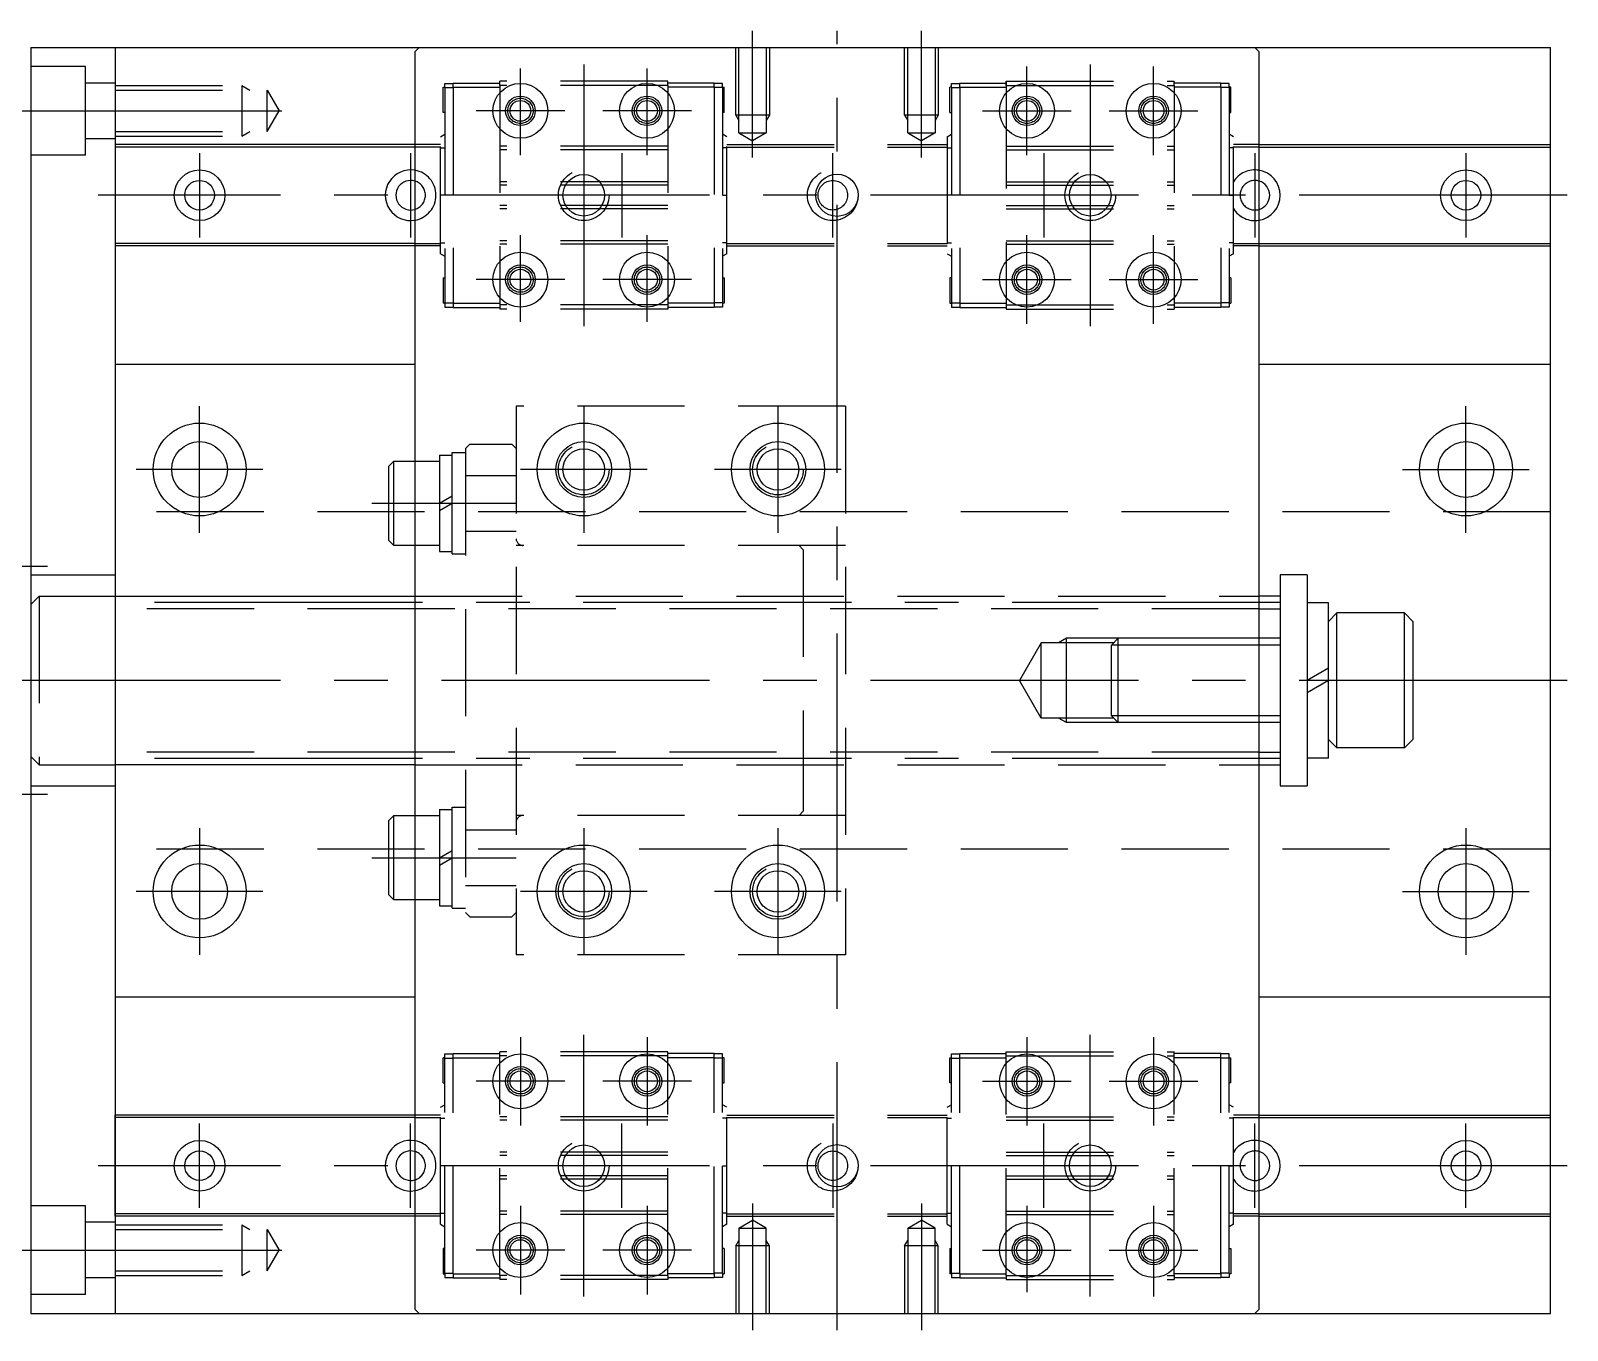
# Model space of a CAD drawing. Extents: x -77 to 457, y -54 to 311.
# Drawn here: x 274.9 to 456.9, y 156.6 to 310.6 of the extents above; entities that cross this region are included whole.
import ezdxf

# ---------------------------------------------------------------- set-up
doc = ezdxf.new("R2010")
doc.units = 0
doc.linetypes.add('CENTER', pattern=[50.8, 31.75, -6.35, 6.35, -6.35])
doc.linetypes.add('DASHED', pattern=[19.05, 12.7, -6.35])
doc.layers.get('0').update_dxf_attribs({"linetype": 'CONTINUOUS'})
doc.layers.add('CENTER', color=1, linetype='CENTER')

msp = doc.modelspace()

# ---------------------------------------------------------------- linework, layer by layer
at = {"color": 7, "linetype": 'CONTINUOUS'}
for p, q in [((274.89, 308.56), (274.89, 158.56)), ((274.89, 308.56), (454.89, 308.56)), ((284.89, 308.56), (284.89, 158.56)), ((320.39, 308.06), (320.89, 308.56)), ((320.39, 308.06), (320.39, 159.06)), ((420.39, 308.06), (419.89, 308.56)), ((420.39, 159.06), (420.39, 308.06)), ((454.89, 158.56), (454.89, 308.56)), ((320.39, 297.06), (284.89, 297.06)), ((284.89, 297.06), (284.89, 285.06)), ((320.39, 296.76), (284.89, 296.76)), ((420.39, 297.06), (454.89, 297.06)), ((420.39, 296.76), (454.89, 296.76)), ((320.39, 285.36), (284.89, 285.36)), ((320.39, 285.06), (284.89, 285.06)), ((420.39, 285.36), (454.89, 285.36)), ((420.39, 285.06), (454.89, 285.06)), ((284.89, 271.06), (320.39, 271.06)), ((420.39, 271.06), (454.89, 271.06)), ((317.29, 258.96), (317.89, 259.56)), ((317.29, 250.16), (317.29, 258.96)), ((317.89, 249.56), (317.89, 259.56)), ((317.89, 259.56), (320.39, 259.56)), ((317.89, 249.56), (317.29, 250.16)), ((320.39, 249.56), (317.89, 249.56)), ((422.89, 246.06), (422.89, 221.06)), ((426.09, 246.06), (422.89, 246.06)), ((426.09, 246.06), (426.09, 221.06)), ((284.89, 243.56), (320.39, 243.56)), ((422.89, 243.56), (420.39, 243.56)), ((422.89, 243.56), (422.89, 223.56)), ((426.09, 242.76), (426.09, 224.36)), ((428.59, 242.76), (426.09, 242.76)), ((428.59, 224.36), (428.59, 242.76)), ((429.59, 241.56), (428.59, 240.56)), ((437.59, 241.56), (429.59, 241.56)), ((429.59, 225.56), (429.59, 241.56)), ((437.59, 225.56), (437.59, 241.56)), ((437.59, 241.56), (438.59, 240.56)), ((438.59, 240.56), (438.59, 226.56)), ((428.59, 235), (426.09, 233.56)), ((428.59, 233.56), (426.09, 232.11)), ((429.59, 225.56), (428.59, 226.56)), ((437.59, 225.56), (438.59, 226.56)), ((428.59, 224.36), (426.09, 224.36)), ((437.59, 225.56), (429.59, 225.56)), ((320.39, 223.56), (284.89, 223.56)), ((420.39, 223.56), (422.89, 223.56)), ((422.89, 221.06), (426.09, 221.06)), ((317.29, 216.96), (317.89, 217.56)), ((317.29, 208.16), (317.29, 216.96)), ((317.89, 207.56), (317.89, 217.56)), ((317.89, 217.56), (320.39, 217.56)), ((317.89, 207.56), (317.29, 208.16)), ((320.39, 207.56), (317.89, 207.56)), ((284.89, 196.06), (320.39, 196.06)), ((420.39, 196.06), (454.89, 196.06)), ((320.39, 182.06), (284.89, 182.06)), ((284.89, 170.06), (284.89, 182.06)), ((420.39, 182.06), (454.89, 182.06)), ((320.39, 181.76), (284.89, 181.76)), ((420.39, 181.76), (454.89, 181.76)), ((320.39, 170.36), (284.89, 170.36)), ((320.39, 170.06), (284.89, 170.06)), ((420.39, 170.36), (454.89, 170.36)), ((420.39, 170.06), (454.89, 170.06)), ((274.89, 158.56), (454.89, 158.56)), ((320.39, 159.06), (320.89, 158.56)), ((420.39, 159.06), (419.89, 158.56))]:
    msp.add_line(p, q, dxfattribs=at)
at = {"color": 3, "linetype": 'DASHED'}
for p, q in [((358.39, 300.56), (358.39, 308.56)), ((358.77, 298.46), (358.77, 308.56)), ((362.01, 308.56), (362.01, 298.46)), ((362.39, 308.56), (362.39, 300.56)), ((378.39, 300.56), (378.39, 308.56)), ((378.77, 298.46), (378.77, 308.56)), ((382.01, 308.56), (382.01, 298.46)), ((382.39, 308.56), (382.39, 300.56)), ((281.39, 306.31), (274.89, 306.31)), ((281.39, 295.81), (281.39, 306.31)), ((284.89, 304.36), (281.39, 304.36)), ((284.89, 304.06), (299.89, 304.06)), ((299.89, 304.06), (300.83, 303.51)), ((299.89, 304.06), (299.89, 298.06)), ((323.94, 303.81), (323.94, 304.31)), ((323.94, 304.31), (324.94, 304.31)), ((324.94, 304.36), (330.44, 304.36)), ((324.94, 303.86), (324.94, 304.36)), ((350.34, 304.56), (330.44, 304.56)), ((330.44, 304.06), (330.44, 304.56)), ((330.44, 304.06), (330.44, 278.06)), ((350.34, 304.06), (330.44, 304.06)), ((350.34, 304.06), (350.34, 304.56)), ((355.84, 304.36), (350.34, 304.36)), ((350.34, 304.06), (350.34, 278.06)), ((355.84, 303.86), (355.84, 304.36)), ((356.84, 304.31), (355.84, 304.31)), ((356.84, 303.81), (356.84, 304.31)), ((383.94, 304.31), (384.94, 304.31)), ((383.94, 303.81), (383.94, 304.31)), ((384.94, 304.36), (390.44, 304.36)), ((384.94, 303.86), (384.94, 304.36)), ((390.44, 304.56), (410.34, 304.56)), ((390.44, 304.56), (390.44, 278.06)), ((390.44, 304.06), (390.44, 304.56)), ((390.44, 304.06), (410.34, 304.06)), ((410.34, 304.06), (410.34, 304.56)), ((415.84, 304.36), (410.34, 304.36)), ((410.34, 304.06), (410.34, 278.06)), ((415.84, 303.86), (415.84, 304.36)), ((416.84, 304.31), (415.84, 304.31)), ((416.84, 303.81), (416.84, 304.31)), ((284.89, 303.51), (302.89, 303.51)), ((302.89, 303.51), (304.31, 301.06)), ((302.89, 298.6), (302.89, 303.51)), ((323.74, 303.86), (323.94, 303.86)), ((323.74, 300.86), (323.74, 303.86)), ((323.94, 303.81), (323.94, 278.31)), ((323.94, 303.81), (324.94, 303.81)), ((324.94, 303.86), (324.94, 278.26)), ((324.94, 303.86), (330.44, 303.86)), ((355.84, 303.86), (350.34, 303.86)), ((355.84, 303.86), (355.84, 278.26)), ((356.84, 303.81), (355.84, 303.81)), ((356.84, 303.86), (357.04, 303.86)), ((356.84, 303.81), (356.84, 278.31)), ((357.04, 300.86), (357.04, 303.86)), ((383.74, 300.86), (383.74, 303.86)), ((383.94, 303.86), (383.74, 303.86)), ((383.94, 303.81), (383.94, 278.31)), ((383.94, 303.81), (384.94, 303.81)), ((384.94, 303.86), (384.94, 278.26)), ((384.94, 303.86), (390.44, 303.86)), ((415.84, 303.86), (410.34, 303.86)), ((415.84, 303.86), (415.84, 278.26)), ((416.84, 303.81), (415.84, 303.81)), ((417.04, 303.86), (416.84, 303.86)), ((416.84, 303.81), (416.84, 278.31)), ((417.04, 300.86), (417.04, 303.86)), ((302.89, 298.6), (304.31, 301.06)), ((323.94, 300.86), (323.74, 300.86)), ((357.04, 300.86), (356.84, 300.86)), ((358.39, 300.56), (358.77, 299.9)), ((362.39, 300.56), (358.39, 300.56)), ((362.39, 300.56), (362.01, 299.9)), ((382.39, 300.56), (378.39, 300.56)), ((378.39, 300.56), (378.77, 299.9)), ((382.39, 300.56), (382.01, 299.9)), ((383.74, 300.86), (383.94, 300.86)), ((416.84, 300.86), (417.04, 300.86)), ((284.89, 298.6), (302.89, 298.6)), ((299.89, 298.06), (300.83, 298.6)), ((284.89, 297.76), (281.39, 297.76)), ((284.89, 298.06), (299.89, 298.06)), ((323.44, 297.06), (320.39, 297.06)), ((323.44, 296.76), (320.39, 296.76)), ((323.44, 297.99), (323.94, 298.29)), ((323.44, 284.13), (323.44, 297.99)), ((323.44, 296.69), (323.94, 296.69)), ((350.34, 296.86), (330.44, 296.86)), ((357.34, 297.99), (356.84, 298.29)), ((357.34, 296.69), (356.84, 296.69)), ((357.34, 284.13), (357.34, 297.99)), ((357.34, 297.06), (383.44, 297.06)), ((357.34, 296.76), (383.44, 296.76)), ((358.77, 298.46), (360.39, 297.52)), ((358.77, 298.46), (362.01, 298.46)), ((362.01, 298.46), (360.39, 297.52)), ((378.77, 298.46), (382.01, 298.46)), ((378.77, 298.46), (380.39, 297.52)), ((382.01, 298.46), (380.39, 297.52)), ((383.44, 297.99), (383.94, 298.29)), ((383.44, 297.99), (383.44, 284.13)), ((383.44, 296.69), (383.94, 296.69)), ((390.44, 296.86), (410.34, 296.86)), ((417.34, 297.99), (416.84, 298.29)), ((417.34, 296.69), (416.84, 296.69)), ((417.34, 284.13), (417.34, 297.99)), ((420.39, 297.06), (417.34, 297.06)), ((420.39, 296.76), (417.34, 296.76)), ((281.39, 295.81), (274.89, 295.81)), ((350.34, 296.46), (330.44, 296.46)), ((390.44, 296.46), (410.34, 296.46)), ((350.34, 292.66), (330.44, 292.66)), ((350.34, 292.26), (330.44, 292.26)), ((390.44, 292.66), (410.34, 292.66)), ((390.44, 292.26), (410.34, 292.26)), ((323.94, 291.06), (323.44, 291.06)), ((350.34, 289.86), (330.44, 289.86)), ((350.34, 289.46), (330.44, 289.46)), ((356.84, 291.06), (357.34, 291.06)), ((383.94, 291.06), (383.44, 291.06)), ((390.44, 289.86), (410.34, 289.86)), ((390.44, 289.46), (410.34, 289.46)), ((416.84, 291.06), (417.34, 291.06)), ((320.39, 285.36), (323.44, 285.36)), ((323.44, 285.06), (320.39, 285.06)), ((323.44, 285.43), (323.94, 285.43)), ((323.44, 284.13), (323.94, 283.83)), ((350.34, 285.66), (330.44, 285.66)), ((350.34, 285.26), (330.44, 285.26)), ((357.34, 285.43), (356.84, 285.43)), ((357.34, 284.13), (356.84, 283.83)), ((357.34, 285.36), (383.44, 285.36)), ((357.34, 285.06), (383.44, 285.06)), ((383.44, 285.43), (383.94, 285.43)), ((383.44, 284.13), (383.94, 283.83)), ((390.44, 285.66), (410.34, 285.66)), ((390.44, 285.26), (410.34, 285.26)), ((417.34, 285.43), (416.84, 285.43)), ((417.34, 284.13), (416.84, 283.83)), ((417.34, 285.36), (420.39, 285.36)), ((420.39, 285.06), (417.34, 285.06)), ((323.74, 281.26), (323.74, 278.26)), ((323.74, 281.26), (323.94, 281.26)), ((356.84, 281.26), (357.04, 281.26)), ((357.04, 281.26), (357.04, 278.26)), ((383.74, 281.26), (383.74, 278.26)), ((383.94, 281.26), (383.74, 281.26)), ((417.04, 281.26), (416.84, 281.26)), ((417.04, 281.26), (417.04, 278.26)), ((323.94, 278.26), (323.74, 278.26)), ((323.94, 278.31), (323.94, 277.81)), ((323.94, 278.31), (324.94, 278.31)), ((323.94, 277.81), (324.94, 277.81)), ((324.94, 278.26), (330.44, 278.26)), ((324.94, 278.26), (324.94, 277.76)), ((324.94, 277.76), (330.44, 277.76)), ((350.34, 278.06), (330.44, 278.06)), ((330.44, 278.06), (330.44, 277.56)), ((350.34, 277.56), (330.44, 277.56)), ((355.84, 278.26), (350.34, 278.26)), ((350.34, 278.06), (350.34, 277.56)), ((355.84, 277.76), (350.34, 277.76)), ((356.84, 278.31), (355.84, 278.31)), ((355.84, 278.26), (355.84, 277.76)), ((356.84, 277.81), (355.84, 277.81)), ((356.84, 278.31), (356.84, 277.81)), ((357.04, 278.26), (356.84, 278.26)), ((383.74, 278.26), (383.94, 278.26)), ((383.94, 278.31), (384.94, 278.31)), ((383.94, 278.31), (383.94, 277.81)), ((383.94, 277.81), (384.94, 277.81)), ((384.94, 278.26), (390.44, 278.26)), ((384.94, 278.26), (384.94, 277.76)), ((384.94, 277.76), (390.44, 277.76)), ((390.44, 278.06), (410.34, 278.06)), ((390.44, 278.06), (390.44, 277.56)), ((390.44, 277.56), (410.34, 277.56)), ((415.84, 278.26), (410.34, 278.26)), ((410.34, 278.06), (410.34, 277.56)), ((415.84, 277.76), (410.34, 277.76)), ((416.84, 278.31), (415.84, 278.31)), ((415.84, 278.26), (415.84, 277.76)), ((416.84, 277.81), (415.84, 277.81)), ((416.84, 278.31), (416.84, 277.81)), ((416.84, 278.26), (417.04, 278.26)), ((332.39, 266.06), (332.39, 201.06)), ((371.39, 266.06), (332.39, 266.06)), ((371.39, 266.06), (371.39, 201.06)), ((324.79, 248.56), (324.79, 260.56)), ((324.79, 260.56), (326.39, 260.56)), ((326.89, 261.56), (326.39, 261.06)), ((326.39, 261.06), (326.39, 206.06)), ((326.89, 261.56), (331.89, 261.56)), ((331.89, 261.56), (332.39, 261.06)), ((320.39, 259.56), (323.29, 259.56)), ((323.29, 260.26), (323.29, 248.86)), ((323.29, 260.26), (324.79, 260.26)), ((326.39, 257.86), (332.39, 257.86)), ((323.29, 254.56), (324.79, 255.42)), ((454.89, 253.56), (284.89, 253.56)), ((323.29, 253.69), (324.79, 254.56)), ((326.39, 251.26), (332.39, 251.26)), ((323.29, 249.56), (320.39, 249.56)), ((371.39, 249.56), (332.39, 249.56)), ((365.89, 249.56), (366.39, 249.06)), ((323.29, 248.86), (324.79, 248.86)), ((324.79, 248.56), (326.39, 248.56)), ((366.39, 249.06), (366.39, 218.06)), ((274.89, 246.06), (284.89, 246.06)), ((275.89, 243.56), (274.89, 242.56)), ((275.89, 243.56), (275.89, 223.56)), ((275.89, 243.56), (284.89, 243.56)), ((320.39, 243.56), (420.39, 243.56)), ((320.39, 242.06), (284.89, 242.06)), ((420.39, 242.06), (320.39, 242.06)), ((420.39, 242.06), (422.89, 242.06)), ((397.57, 238.56), (396.63, 238.01)), ((397.57, 228.56), (397.57, 238.56)), ((403.7, 238.56), (397.57, 238.56)), ((394.57, 238.01), (391.99, 233.56)), ((403.16, 238.01), (394.57, 238.01)), ((394.57, 229.1), (394.57, 238.01)), ((394.57, 229.1), (391.99, 233.56)), ((403.16, 229.1), (394.57, 229.1)), ((397.57, 228.56), (396.63, 229.1)), ((403.7, 228.56), (397.57, 228.56)), ((275.89, 223.56), (274.89, 224.56)), ((320.39, 225.06), (284.89, 225.06)), ((420.39, 225.06), (320.39, 225.06)), ((420.39, 225.06), (422.89, 225.06)), ((275.89, 223.56), (284.89, 223.56)), ((320.39, 223.56), (420.39, 223.56)), ((274.89, 221.06), (284.89, 221.06)), ((324.79, 206.56), (324.79, 218.56)), ((324.79, 218.56), (326.39, 218.56)), ((320.39, 217.56), (323.29, 217.56)), ((323.29, 218.26), (323.29, 206.86)), ((323.29, 218.26), (324.79, 218.26)), ((371.39, 217.56), (332.39, 217.56)), ((366.39, 218.06), (365.89, 217.56)), ((326.39, 215.86), (332.39, 215.86)), ((454.89, 213.56), (284.89, 213.56)), ((323.29, 212.56), (324.79, 213.42)), ((323.29, 211.69), (324.79, 212.56)), ((323.29, 207.56), (320.39, 207.56)), ((326.39, 209.26), (332.39, 209.26)), ((323.29, 206.86), (324.79, 206.86)), ((324.79, 206.56), (326.39, 206.56)), ((326.89, 205.56), (326.39, 206.06)), ((331.89, 205.56), (332.39, 206.06)), ((326.89, 205.56), (331.89, 205.56)), ((371.39, 201.06), (332.39, 201.06)), ((323.94, 188.81), (323.94, 189.31)), ((323.94, 189.31), (324.94, 189.31)), ((324.94, 189.36), (330.44, 189.36)), ((324.94, 188.86), (324.94, 189.36)), ((350.34, 189.56), (330.44, 189.56)), ((330.44, 189.06), (330.44, 189.56)), ((350.34, 189.06), (350.34, 189.56)), ((355.84, 189.36), (350.34, 189.36)), ((355.84, 188.86), (355.84, 189.36)), ((356.84, 189.31), (355.84, 189.31)), ((356.84, 188.81), (356.84, 189.31)), ((383.94, 189.31), (384.94, 189.31)), ((383.94, 188.81), (383.94, 189.31)), ((384.94, 189.36), (390.44, 189.36)), ((384.94, 188.86), (384.94, 189.36)), ((390.44, 189.56), (410.34, 189.56)), ((390.44, 189.06), (390.44, 189.56)), ((410.34, 189.06), (410.34, 189.56)), ((415.84, 189.36), (410.34, 189.36)), ((415.84, 188.86), (415.84, 189.36)), ((416.84, 189.31), (415.84, 189.31)), ((416.84, 188.81), (416.84, 189.31)), ((323.74, 185.86), (323.74, 188.86)), ((323.94, 188.86), (323.74, 188.86)), ((323.94, 163.31), (323.94, 188.81)), ((323.94, 188.81), (324.94, 188.81)), ((324.94, 163.26), (324.94, 188.86)), ((324.94, 188.86), (330.44, 188.86)), ((330.44, 163.06), (330.44, 189.06)), ((350.34, 189.06), (330.44, 189.06)), ((350.34, 163.06), (350.34, 189.06)), ((355.84, 188.86), (350.34, 188.86)), ((355.84, 163.26), (355.84, 188.86)), ((356.84, 188.81), (355.84, 188.81)), ((357.04, 188.86), (356.84, 188.86)), ((356.84, 163.31), (356.84, 188.81)), ((357.04, 185.86), (357.04, 188.86)), ((383.74, 185.86), (383.74, 188.86)), ((383.74, 188.86), (383.94, 188.86)), ((383.94, 163.31), (383.94, 188.81)), ((383.94, 188.81), (384.94, 188.81)), ((384.94, 163.26), (384.94, 188.86)), ((384.94, 188.86), (390.44, 188.86)), ((390.44, 189.06), (410.34, 189.06)), ((390.44, 163.06), (390.44, 189.06)), ((410.34, 163.06), (410.34, 189.06)), ((415.84, 188.86), (410.34, 188.86)), ((415.84, 163.26), (415.84, 188.86)), ((416.84, 188.81), (415.84, 188.81)), ((416.84, 188.86), (417.04, 188.86)), ((416.84, 163.31), (416.84, 188.81)), ((417.04, 185.86), (417.04, 188.86)), ((323.74, 185.86), (323.94, 185.86)), ((356.84, 185.86), (357.04, 185.86)), ((383.94, 185.86), (383.74, 185.86)), ((417.04, 185.86), (416.84, 185.86)), ((323.44, 182.06), (320.39, 182.06)), ((323.44, 182.99), (323.94, 183.29)), ((323.44, 169.13), (323.44, 182.99)), ((357.34, 182.99), (356.84, 183.29)), ((357.34, 169.13), (357.34, 182.99)), ((357.34, 182.06), (383.44, 182.06)), ((383.44, 182.99), (383.94, 183.29)), ((383.44, 169.13), (383.44, 182.99)), ((417.34, 182.99), (416.84, 183.29)), ((417.34, 169.13), (417.34, 182.99)), ((420.39, 182.06), (417.34, 182.06)), ((320.39, 181.76), (323.44, 181.76)), ((323.44, 181.69), (323.94, 181.69)), ((350.34, 181.86), (330.44, 181.86)), ((350.34, 181.46), (330.44, 181.46)), ((357.34, 181.69), (356.84, 181.69)), ((357.34, 181.76), (383.44, 181.76)), ((383.44, 181.69), (383.94, 181.69)), ((390.44, 181.86), (410.34, 181.86)), ((390.44, 181.46), (410.34, 181.46)), ((417.34, 181.69), (416.84, 181.69)), ((417.34, 181.76), (420.39, 181.76)), ((350.34, 177.66), (330.44, 177.66)), ((350.34, 177.26), (330.44, 177.26)), ((390.44, 177.66), (410.34, 177.66)), ((390.44, 177.26), (410.34, 177.26)), ((323.94, 176.06), (323.44, 176.06)), ((350.34, 174.86), (330.44, 174.86)), ((356.84, 176.06), (357.34, 176.06)), ((383.94, 176.06), (383.44, 176.06)), ((390.44, 174.86), (410.34, 174.86)), ((416.84, 176.06), (417.34, 176.06)), ((350.34, 174.46), (330.44, 174.46)), ((390.44, 174.46), (410.34, 174.46)), ((281.39, 171.31), (274.89, 171.31)), ((281.39, 160.81), (281.39, 171.31)), ((284.89, 169.36), (281.39, 169.36)), ((323.44, 170.36), (320.39, 170.36)), ((323.44, 170.06), (320.39, 170.06)), ((323.44, 170.43), (323.94, 170.43)), ((350.34, 170.66), (330.44, 170.66)), ((350.34, 170.26), (330.44, 170.26)), ((357.34, 170.43), (356.84, 170.43)), ((357.34, 170.36), (383.44, 170.36)), ((357.34, 170.06), (383.44, 170.06)), ((358.77, 168.66), (360.39, 169.59)), ((362.01, 168.66), (360.39, 169.59)), ((378.77, 168.66), (380.39, 169.59)), ((382.01, 168.66), (380.39, 169.59)), ((383.44, 170.43), (383.94, 170.43)), ((390.44, 170.66), (410.34, 170.66)), ((390.44, 170.26), (410.34, 170.26)), ((417.34, 170.43), (416.84, 170.43)), ((420.39, 170.36), (417.34, 170.36)), ((420.39, 170.06), (417.34, 170.06)), ((284.89, 169.06), (299.89, 169.06)), ((284.89, 168.51), (302.89, 168.51)), ((299.89, 169.06), (300.83, 168.51)), ((299.89, 169.06), (299.89, 163.06)), ((302.89, 168.51), (304.31, 166.06)), ((302.89, 163.6), (302.89, 168.51)), ((323.44, 169.13), (323.94, 168.83)), ((357.34, 169.13), (356.84, 168.83)), ((358.77, 168.66), (358.77, 158.56)), ((358.77, 168.66), (362.01, 168.66)), ((362.01, 158.56), (362.01, 168.66)), ((378.77, 168.66), (378.77, 158.56)), ((378.77, 168.66), (382.01, 168.66)), ((382.01, 158.56), (382.01, 168.66)), ((383.44, 169.13), (383.94, 168.83)), ((417.34, 169.13), (416.84, 168.83)), ((302.89, 163.6), (304.31, 166.06)), ((323.94, 166.26), (323.74, 166.26)), ((323.74, 166.26), (323.74, 163.26)), ((357.04, 166.26), (356.84, 166.26)), ((357.04, 166.26), (357.04, 163.26)), ((358.39, 166.56), (358.77, 167.21)), ((358.39, 166.56), (358.39, 158.56)), ((362.39, 166.56), (358.39, 166.56)), ((362.39, 166.56), (362.01, 167.21)), ((362.39, 158.56), (362.39, 166.56)), ((378.39, 166.56), (378.77, 167.21)), ((378.39, 166.56), (378.39, 158.56)), ((382.39, 166.56), (378.39, 166.56)), ((382.39, 166.56), (382.01, 167.21)), ((382.39, 158.56), (382.39, 166.56)), ((383.74, 166.26), (383.74, 163.26)), ((383.74, 166.26), (383.94, 166.26)), ((416.84, 166.26), (417.04, 166.26)), ((417.04, 166.26), (417.04, 163.26)), ((284.89, 162.76), (281.39, 162.76)), ((284.89, 163.6), (302.89, 163.6)), ((284.89, 163.06), (299.89, 163.06)), ((299.89, 163.06), (300.83, 163.6)), ((323.74, 163.26), (323.94, 163.26)), ((323.94, 163.31), (323.94, 162.81)), ((323.94, 163.31), (324.94, 163.31)), ((323.94, 162.81), (324.94, 162.81)), ((324.94, 163.26), (330.44, 163.26)), ((324.94, 163.26), (324.94, 162.76)), ((324.94, 162.76), (330.44, 162.76)), ((350.34, 163.06), (330.44, 163.06)), ((330.44, 163.06), (330.44, 162.56)), ((350.34, 162.56), (330.44, 162.56)), ((355.84, 163.26), (350.34, 163.26)), ((350.34, 163.06), (350.34, 162.56)), ((355.84, 162.76), (350.34, 162.76)), ((356.84, 163.31), (355.84, 163.31)), ((355.84, 163.26), (355.84, 162.76)), ((356.84, 162.81), (355.84, 162.81)), ((356.84, 163.31), (356.84, 162.81)), ((356.84, 163.26), (357.04, 163.26)), ((383.94, 163.26), (383.74, 163.26)), ((383.94, 163.31), (384.94, 163.31)), ((383.94, 163.31), (383.94, 162.81)), ((383.94, 162.81), (384.94, 162.81)), ((384.94, 163.26), (390.44, 163.26)), ((384.94, 163.26), (384.94, 162.76)), ((384.94, 162.76), (390.44, 162.76)), ((390.44, 163.06), (410.34, 163.06)), ((390.44, 163.06), (390.44, 162.56)), ((390.44, 162.56), (410.34, 162.56)), ((415.84, 163.26), (410.34, 163.26)), ((410.34, 163.06), (410.34, 162.56)), ((415.84, 162.76), (410.34, 162.76)), ((416.84, 163.31), (415.84, 163.31)), ((415.84, 163.26), (415.84, 162.76)), ((416.84, 162.81), (415.84, 162.81)), ((416.84, 163.31), (416.84, 162.81)), ((417.04, 163.26), (416.84, 163.26)), ((281.39, 160.81), (274.89, 160.81))]:
    msp.add_line(p, q, dxfattribs=at)
at = {"color": 3, "linetype": 'CONTINUOUS'}
for p, q in [((402.89, 237.74), (403.7, 238.56)), ((403.7, 228.56), (403.7, 238.56)), ((422.89, 238.56), (403.7, 238.56)), ((422.89, 237.74), (402.89, 237.74)), ((402.89, 229.37), (402.89, 237.74)), ((422.89, 229.37), (402.89, 229.37)), ((402.89, 229.37), (403.7, 228.56)), ((422.89, 228.56), (403.7, 228.56))]:
    msp.add_line(p, q, dxfattribs=at)
at = {"color": 7, "linetype": 'CONTINUOUS'}
for centre, radius in [((332.89, 301.06), 3.25), ((347.89, 301.06), 3.25), ((392.89, 301.06), 3.25), ((407.89, 301.06), 3.25), ((332.89, 301.06), 1.75), ((332.89, 301.06), 1.23), ((347.89, 301.06), 1.75), ((347.89, 301.06), 1.23), ((392.89, 301.06), 1.75), ((392.89, 301.06), 1.23), ((407.89, 301.06), 1.75), ((407.89, 301.06), 1.23), ((294.89, 291.06), 3), ((340.39, 291.06), 2.46), ((370.39, 291.06), 2.5), ((400.39, 291.06), 2.46), ((444.89, 291.06), 3), ((294.89, 291.06), 1.75), ((444.89, 291.06), 1.75), ((332.89, 281.06), 3.25), ((347.89, 281.06), 3.25), ((392.89, 281.06), 3.25), ((407.89, 281.06), 3.25), ((332.89, 281.06), 1.75), ((332.89, 281.06), 1.23), ((347.89, 281.06), 1.75), ((347.89, 281.06), 1.23), ((392.89, 281.06), 1.75), ((392.89, 281.06), 1.23), ((407.89, 281.06), 1.75), ((407.89, 281.06), 1.23), ((294.89, 258.56), 5.5), ((340.39, 258.56), 5.5), ((363.39, 258.56), 5.5), ((444.89, 258.56), 5.5), ((294.89, 258.56), 3.3), ((340.39, 258.56), 3.3), ((340.39, 258.56), 2.46), ((363.39, 258.56), 3.3), ((363.39, 258.56), 2.46), ((444.89, 258.56), 3.3), ((294.89, 208.56), 5.5), ((340.39, 208.56), 5.5), ((363.39, 208.56), 5.5), ((444.89, 208.56), 5.5), ((294.89, 208.56), 3.3), ((340.39, 208.56), 3.3), ((363.39, 208.56), 3.3), ((444.89, 208.56), 3.3), ((340.39, 208.56), 2.46), ((363.39, 208.56), 2.46), ((332.89, 186.06), 3.25), ((347.89, 186.06), 3.25), ((392.89, 186.06), 3.25), ((407.89, 186.06), 3.25), ((332.89, 186.06), 1.75), ((347.89, 186.06), 1.75), ((392.89, 186.06), 1.75), ((407.89, 186.06), 1.75), ((332.89, 186.06), 1.23), ((347.89, 186.06), 1.23), ((392.89, 186.06), 1.23), ((407.89, 186.06), 1.23), ((294.89, 176.06), 3), ((340.39, 176.06), 2.46), ((370.39, 176.06), 2.5), ((400.39, 176.06), 2.46), ((444.89, 176.06), 3), ((294.89, 176.06), 1.75), ((444.89, 176.06), 1.75), ((332.89, 166.06), 3.25), ((347.89, 166.06), 3.25), ((392.89, 166.06), 3.25), ((407.89, 166.06), 3.25), ((332.89, 166.06), 1.75), ((347.89, 166.06), 1.75), ((392.89, 166.06), 1.75), ((407.89, 166.06), 1.75), ((332.89, 166.06), 1.23), ((347.89, 166.06), 1.23), ((392.89, 166.06), 1.23), ((407.89, 166.06), 1.23)]:
    msp.add_circle(centre, radius, dxfattribs=at)
at = {"color": 3, "linetype": 'DASHED'}
for centre, radius in [((332.89, 301.06), 1.5), ((347.89, 301.06), 1.5), ((392.89, 301.06), 1.5), ((407.89, 301.06), 1.5), ((340.39, 291.06), 3), ((369.89, 291.06), 3), ((400.39, 291.06), 3), ((369.89, 291.06), 1.75), ((332.89, 281.06), 1.5), ((347.89, 281.06), 1.5), ((392.89, 281.06), 1.5), ((407.89, 281.06), 1.5), ((340.39, 258.56), 3), ((363.39, 258.56), 3), ((340.39, 208.56), 3), ((363.39, 208.56), 3), ((332.89, 186.06), 1.5), ((347.89, 186.06), 1.5), ((392.89, 186.06), 1.5), ((407.89, 186.06), 1.5), ((340.39, 176.06), 3), ((369.89, 176.06), 3), ((400.39, 176.06), 3), ((369.89, 176.06), 1.75), ((332.89, 166.06), 1.5), ((347.89, 166.06), 1.5), ((392.89, 166.06), 1.5), ((407.89, 166.06), 1.5)]:
    msp.add_circle(centre, radius, dxfattribs=at)
at = {"color": 7, "linetype": 'CONTINUOUS'}
for centre, radius, start, end in [((319.89, 291.06), 3, 80.4059, 279.5941), ((419.89, 291.06), 3, 279.5941, 80.4059), ((319.89, 291.06), 1.75, 73.3985, 286.6015), ((419.89, 291.06), 1.75, 286.6015, 73.3985), ((319.89, 176.06), 3, 80.4059, 279.5941), ((419.89, 176.06), 3, 279.5941, 80.4059), ((319.89, 176.06), 1.75, 73.3985, 286.6015), ((419.89, 176.06), 1.75, 286.6015, 73.3985)]:
    msp.add_arc(centre, radius, start, end, dxfattribs=at)
at = {"color": 3, "linetype": 'DASHED'}
for centre, radius, start, end in [((319.89, 291.06), 3, 279.5941, 80.4059), ((419.89, 291.06), 3, 80.4059, 148.2117), ((319.89, 291.06), 1.75, 286.6015, 73.3985), ((419.89, 291.06), 1.75, 73.3985, 286.6015), ((419.89, 291.06), 3, 211.7883, 279.5941), ((333.19, 250.36), 0.8, 180, 270), ((333.19, 216.76), 0.8, 90, 180), ((319.89, 176.06), 3, 279.5941, 80.4059), ((419.89, 176.06), 3, 80.4059, 148.2117), ((319.89, 176.06), 1.75, 286.6015, 73.3985), ((419.89, 176.06), 1.75, 73.3985, 286.6015), ((419.89, 176.06), 3, 211.7883, 279.5941)]:
    msp.add_arc(centre, radius, start, end, dxfattribs=at)
at = {"layer": 'CENTER', "color": 1, "linetype": 'CENTER'}
for p, q in [((360.39, 295.52), (360.39, 310.56)), ((370.39, 156.56), (370.39, 310.56)), ((380.39, 295.52), (380.39, 310.56)), ((332.89, 295.81), (332.89, 306.06)), ((340.39, 306.56), (340.39, 275.56)), ((347.89, 295.81), (347.89, 306.06)), ((392.89, 295.81), (392.89, 306.31)), ((400.39, 306.56), (400.39, 275.56)), ((407.89, 295.81), (407.89, 306.31)), ((272.89, 301.06), (306.31, 301.06)), ((338.14, 301.06), (327.64, 301.06)), ((353.14, 301.06), (342.64, 301.06)), ((387.64, 301.06), (398.14, 301.06)), ((402.64, 301.06), (413.14, 301.06)), ((294.89, 296.06), (294.89, 286.06)), ((319.89, 296.06), (319.89, 286.06)), ((344.89, 296.06), (344.89, 286.06)), ((369.89, 286.06), (369.89, 296.06)), ((394.89, 296.06), (394.89, 286.06)), ((419.89, 296.06), (419.89, 286.06)), ((444.89, 296.06), (444.89, 286.06)), ((456.89, 291.06), (282.89, 291.06)), ((332.89, 276.06), (332.89, 286.31)), ((347.89, 276.06), (347.89, 286.31)), ((392.89, 275.81), (392.89, 286.31)), ((407.89, 275.81), (407.89, 286.31)), ((338.14, 281.06), (327.64, 281.06)), ((353.14, 281.06), (342.64, 281.06)), ((387.64, 281.06), (398.14, 281.06)), ((402.64, 281.06), (413.14, 281.06)), ((294.89, 251.06), (294.89, 266.06)), ((340.39, 266.06), (340.39, 251.06)), ((363.39, 266.06), (363.39, 251.06)), ((444.89, 251.06), (444.89, 266.06)), ((302.39, 258.56), (287.39, 258.56)), ((347.89, 258.56), (332.89, 258.56)), ((370.89, 258.56), (355.89, 258.56)), ((437.39, 258.56), (452.39, 258.56)), ((315.29, 254.56), (332.39, 254.56)), ((276.89, 247.06), (246.59, 247.06)), ((422.89, 242.81), (284.89, 242.81)), ((456.89, 233.56), (229.09, 233.56)), ((422.89, 224.31), (284.89, 224.31)), ((276.89, 220.03), (246.59, 220.03)), ((294.89, 216.06), (294.89, 201.06)), ((340.39, 216.06), (340.39, 201.06)), ((363.39, 216.06), (363.39, 201.06)), ((444.89, 216.06), (444.89, 201.06)), ((315.29, 212.56), (332.39, 212.56)), ((302.39, 208.56), (287.39, 208.56)), ((347.89, 208.56), (332.89, 208.56)), ((370.89, 208.56), (355.89, 208.56)), ((437.39, 208.56), (452.39, 208.56)), ((332.89, 191.31), (332.89, 180.81)), ((340.39, 160.56), (340.39, 191.56)), ((347.89, 191.31), (347.89, 180.81)), ((392.89, 191.31), (392.89, 180.81)), ((400.39, 160.56), (400.39, 191.56)), ((407.89, 191.31), (407.89, 180.81)), ((338.14, 186.06), (327.64, 186.06)), ((353.14, 186.06), (342.64, 186.06)), ((387.64, 186.06), (398.14, 186.06)), ((402.64, 186.06), (413.14, 186.06)), ((294.89, 171.06), (294.89, 181.06)), ((319.89, 171.06), (319.89, 181.06)), ((344.89, 171.06), (344.89, 181.06)), ((369.89, 181.06), (369.89, 171.06)), ((394.89, 171.06), (394.89, 181.06)), ((419.89, 171.06), (419.89, 181.06)), ((444.89, 171.06), (444.89, 181.06)), ((456.89, 176.06), (282.89, 176.06)), ((332.89, 171.31), (332.89, 160.81)), ((347.89, 171.31), (347.89, 160.81)), ((360.39, 171.59), (360.39, 156.56)), ((380.39, 171.59), (380.39, 156.56)), ((392.89, 171.31), (392.89, 161.06)), ((407.89, 171.31), (407.89, 160.56)), ((272.89, 166.06), (306.31, 166.06)), ((338.14, 166.06), (327.64, 166.06)), ((353.14, 166.06), (342.64, 166.06)), ((387.64, 166.06), (398.14, 166.06)), ((402.64, 166.06), (413.14, 166.06))]:
    msp.add_line(p, q, dxfattribs=at)

doc.saveas('drawing.dxf')
